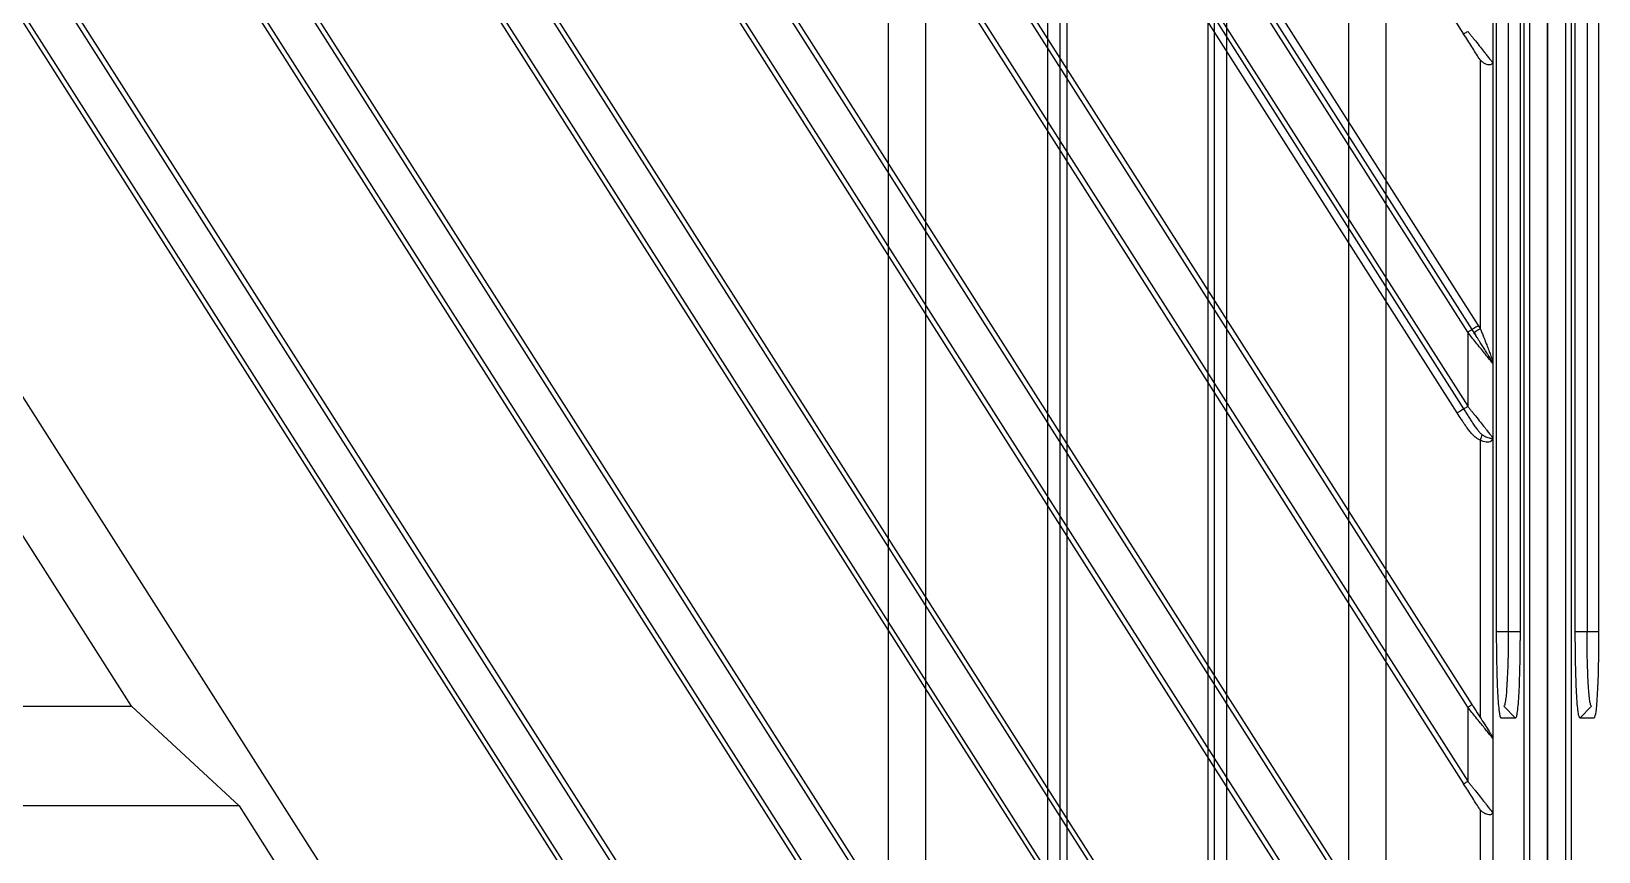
# Model space of a CAD drawing. Header units: millimetres. Extents: x 620 to 19791, y 2539 to 6969.
# Drawn here: x 17416 to 17479, y 5326 to 5358.9 of the extents above; entities that cross this region are included whole.
import ezdxf

# ---------------------------------------------------------------- set-up
doc = ezdxf.new("R2010")
doc.units = ezdxf.units.MM
doc.layers.add('02___PRT_ALL_AXES', color=7, linetype='Continuous')

# ---------------------------------------------------------------- blocks, each defined once
blk = doc.blocks.new('tugj')
at = {"color": 7, "linetype": 'Continuous', "lineweight": 25}
for p, q in [((12657.168, 5133.159), (12752.334, 4983.776)), ((12752.333, 4986.753), (12659.063, 5133.16)), ((12666.768, 5133.161), (12752.333, 4998.851)), ((12752.333, 5001.829), (12668.666, 5133.161)), ((12676.373, 5133.161), (12752.333, 5013.926)), ((12752.333, 5016.904), (12678.27, 5133.161)), ((12649.824, 5132.585), (12752.333, 4971.678)), ((12752.333, 4968.7), (12648.169, 5132.206)), ((12657.692, 5131.96), (12752.165, 4983.668)), ((12752.502, 4986.861), (12660.063, 5131.961)), ((12667.296, 5131.961), (12752.165, 4998.743)), ((12752.502, 5001.936), (12669.667, 5131.961)), ((12676.9, 5131.961), (12752.165, 5013.819)), ((12752.502, 5017.012), (12679.271, 5131.961)), ((12686.504, 5131.961), (12752.165, 5028.894)), ((12752.502, 4971.785), (12650.88, 5131.3)), ((12648.843, 5130.775), (12752.165, 4968.593)), ((12751.911, 5013.658), (12677.691, 5130.161)), ((12680.774, 5130.161), (12752.755, 5017.173)), ((12752.333, 4953.625), (12641.169, 5128.118)), ((12752.333, 4956.603), (12642.775, 5128.574)), ((12752.502, 4956.71), (12643.411, 5127.949)), ((12641.95, 5126.52), (12752.165, 4953.517)), ((12752.333, 4941.527), (12637.58, 5121.653)), ((12752.502, 4941.635), (12638.946, 5119.882)), ((12752.333, 4938.549), (12637.236, 5119.216)), ((12638.646, 5116.63), (12752.165, 4938.442)), ((12754.593, 4868.257), (12754.593, 5107.475)), ((12754.818, 5107.475), (12754.818, 4868.257)), ((12755.543, 5107.475), (12755.543, 4868.256)), ((12698.598, 5001.866), (12654.112, 5071.695)), ((12752.834, 4922.316), (12661.491, 5065.695)), ((12753.492, 5004.866), (12753.492, 5063.865)), ((12753.959, 5063.866), (12753.959, 5004.865)), ((12754.432, 5063.865), (12754.432, 5004.866)), ((12753.333, 5030.725), (12753.333, 5027.746)), ((12752.834, 5027.853), (12752.834, 5017.049)), ((12753.333, 5027.746), (12753.333, 5015.648)), ((12752.755, 5017.173), (12752.834, 5017.049)), ((12752.333, 5016.904), (12752.333, 5013.926)), ((12753.333, 5015.648), (12753.333, 5012.672)), ((12753.333, 5012.672), (12753.333, 5000.574)), ((12752.834, 5012.564), (12752.834, 5001.415)), ((12753.959, 5004.865), (12754.433, 5004.866)), ((12644.649, 5001.866), (12698.598, 5001.866)), ((12698.598, 5001.866), (12702.925, 4997.866)), ((12752.333, 5001.829), (12752.333, 4998.851)), ((12754.25, 5001.391), (12753.674, 5001.391)), ((12754.25, 5001.391), (12753.777, 5001.866)), ((12753.333, 5000.574), (12753.333, 4997.595)), ((12702.925, 4997.866), (12645.419, 4997.866)), ((12702.925, 4997.866), (12715.666, 4977.866)), ((12752.834, 4997.702), (12752.834, 4986.34)), ((12753.333, 4997.595), (12753.333, 4985.499))]:
    blk.add_line(p, q, dxfattribs=at)
at = {"color": 8, "linetype": 'Continuous', "lineweight": 25}
blk.add_line((12753.492, 5004.865), (12753.959, 5004.865), dxfattribs=at)
at = {"color": 7, "linetype": 'Continuous', "lineweight": 25, "flags": 128}
for points in [[(12752.755, 5017.173), (12752.706, 5017.141), (12752.658, 5017.111), (12752.614, 5017.083), (12752.576, 5017.059), (12752.545, 5017.039), (12752.521, 5017.024), (12752.507, 5017.015), (12752.502, 5017.012)], [(12752.165, 4998.743), (12752.168, 4998.746), (12752.177, 4998.752), (12752.193, 4998.762), (12752.214, 4998.775), (12752.239, 4998.791), (12752.269, 4998.81), (12752.3, 4998.83), (12752.333, 4998.851)]]:
    blk.add_lwpolyline(points, dxfattribs=at)
at = {"color": 7, "linetype": 'Continuous', "lineweight": 25}
for points, knots in [([(12752.165, 5028.894), (12752.165, 5028.894), (12752.174, 5028.901), (12752.233, 5028.938), (12752.284, 5028.97), (12752.333, 5029.002)], [0, 0, 0, 0, 0.5, 0.5, 1, 1, 1, 1]), ([(12752.789, 5027.914), (12752.7, 5028.054), (12752.596, 5028.217), (12752.384, 5028.55), (12752.274, 5028.722), (12752.165, 5028.894)], [0, 0, 0, 0, 0.5, 0.5, 1, 1, 1, 1]), ([(12752.333, 5029.002), (12752.36, 5028.968), (12752.412, 5028.9), (12752.491, 5028.802), (12752.567, 5028.707), (12752.686, 5028.558), (12752.836, 5028.37), (12752.981, 5028.191), (12753.072, 5028.075), (12753.13, 5027.998), (12753.185, 5027.929), (12753.243, 5027.861), (12753.29, 5027.801), (12753.317, 5027.76), (12753.329, 5027.741), (12753.332, 5027.744), (12753.333, 5027.746)], [0, 0, 0, 0, 0.063735, 0.125597, 0.185593, 0.243727, 0.410365, 0.55081, 0.614305, 0.665673, 0.725736, 0.787628, 0.868193, 0.934331, 0.969978, 1, 1, 1, 1]), ([(12752.834, 5027.853), (12752.826, 5027.862), (12752.81, 5027.882), (12752.796, 5027.903), (12752.789, 5027.914)], [0, 0, 0, 0, 0.488961, 1, 1, 1, 1]), ([(12752.834, 5027.853), (12752.847, 5027.838), (12752.873, 5027.809), (12752.917, 5027.772), (12752.985, 5027.726), (12753.077, 5027.684), (12753.172, 5027.665), (12753.239, 5027.663), (12753.287, 5027.675), (12753.317, 5027.701), (12753.33, 5027.726), (12753.332, 5027.74), (12753.333, 5027.746)], [0, 0, 0, 0, 0.071457, 0.142489, 0.212281, 0.375086, 0.529612, 0.640781, 0.748336, 0.868257, 0.941565, 1, 1, 1, 1]), ([(12752.834, 5017.049), (12752.774, 5017.011), (12752.705, 5016.967), (12752.606, 5016.904), (12752.581, 5016.888), (12752.581, 5016.888)], [0, 0, 0, 0, 0.5, 0.5, 1, 1, 1, 1]), ([(12752.834, 5017.049), (12752.857, 5016.992), (12752.9, 5016.884), (12752.96, 5016.732), (12753.012, 5016.601), (12753.055, 5016.49), (12753.11, 5016.35), (12753.174, 5016.187), (12753.236, 5016.02), (12753.281, 5015.892), (12753.305, 5015.813), (12753.319, 5015.757), (12753.325, 5015.729), (12753.328, 5015.707), (12753.33, 5015.688), (12753.332, 5015.668), (12753.332, 5015.655), (12753.333, 5015.648)], [0, 0, 0, 0, 0.11566, 0.217894, 0.306705, 0.382099, 0.444089, 0.594058, 0.721638, 0.802603, 0.880645, 0.91307, 0.942023, 0.95527, 0.969925, 0.984071, 1, 1, 1, 1]), ([(12752.502, 5017.012), (12752.502, 5017.012), (12752.485, 5017.001), (12752.42, 5016.959), (12752.373, 5016.93), (12752.333, 5016.904)], [0, 0, 0, 0, 0.5, 0.5, 1, 1, 1, 1]), ([(12753.333, 5015.648), (12753.331, 5015.649), (12753.329, 5015.651), (12753.32, 5015.662), (12753.304, 5015.683), (12753.277, 5015.721), (12753.219, 5015.796), (12753.125, 5015.91), (12752.991, 5016.079), (12752.835, 5016.273), (12752.667, 5016.482), (12752.496, 5016.696), (12752.388, 5016.833), (12752.333, 5016.904)], [0, 0, 0, 0, 0.032116, 0.064741, 0.098176, 0.153652, 0.217399, 0.342757, 0.458734, 0.592349, 0.74381, 0.867924, 1, 1, 1, 1]), ([(12753.333, 5015.648), (12753.332, 5015.65), (12753.332, 5015.657), (12753.331, 5015.664), (12753.327, 5015.678), (12753.32, 5015.696), (12753.309, 5015.721), (12753.289, 5015.759), (12753.259, 5015.809), (12753.213, 5015.886), (12753.16, 5015.974), (12753.101, 5016.067), (12753.043, 5016.159), (12752.988, 5016.247), (12752.935, 5016.331), (12752.883, 5016.412), (12752.827, 5016.501), (12752.766, 5016.596), (12752.706, 5016.69), (12752.645, 5016.786), (12752.605, 5016.85), (12752.581, 5016.888)], [0, 0, 0, 0, 0.006529, 0.019745, 0.0396, 0.065826, 0.101146, 0.135872, 0.206202, 0.271006, 0.345212, 0.423858, 0.492261, 0.554276, 0.616103, 0.673213, 0.727792, 0.802853, 0.870516, 0.922125, 1, 1, 1, 1]), ([(12752.593, 5016.908), (12752.601, 5016.884), (12752.617, 5016.836), (12752.643, 5016.791), (12752.656, 5016.769)], [0, 0, 0, 0, 0.502346, 1, 1, 1, 1]), ([(12752.165, 5013.819), (12752.165, 5013.819), (12752.174, 5013.825), (12752.233, 5013.863), (12752.284, 5013.895), (12752.333, 5013.926)], [0, 0, 0, 0, 0.5, 0.5, 1, 1, 1, 1]), ([(12752.333, 5013.926), (12752.36, 5013.892), (12752.413, 5013.824), (12752.491, 5013.725), (12752.567, 5013.63), (12752.686, 5013.482), (12752.836, 5013.295), (12752.98, 5013.117), (12753.071, 5013.001), (12753.13, 5012.923), (12753.185, 5012.854), (12753.243, 5012.786), (12753.291, 5012.726), (12753.317, 5012.685), (12753.329, 5012.667), (12753.332, 5012.671), (12753.333, 5012.672)], [0, 0, 0, 0, 0.064046, 0.126148, 0.186314, 0.244548, 0.410347, 0.550262, 0.613912, 0.665267, 0.725902, 0.788297, 0.869221, 0.935531, 0.970715, 1, 1, 1, 1]), ([(12752.165, 5013.819), (12752.165, 5013.819), (12752.137, 5013.801), (12752.044, 5013.742), (12751.978, 5013.7), (12751.911, 5013.658)], [0, 0, 0, 0, 0.5, 0.5, 1, 1, 1, 1]), ([(12752.834, 5012.564), (12752.815, 5012.572), (12752.775, 5012.589), (12752.718, 5012.622), (12752.661, 5012.662), (12752.584, 5012.725), (12752.49, 5012.82), (12752.383, 5012.949), (12752.273, 5013.101), (12752.168, 5013.257), (12752.046, 5013.447), (12751.963, 5013.576), (12751.911, 5013.658)], [0, 0, 0, 0, 0.043006, 0.088407, 0.136592, 0.187887, 0.292095, 0.413704, 0.532988, 0.681896, 0.800477, 1, 1, 1, 1]), ([(12752.165, 5013.819), (12752.196, 5013.769), (12752.259, 5013.671), (12752.353, 5013.524), (12752.446, 5013.379), (12752.543, 5013.23), (12752.641, 5013.087), (12752.737, 5012.958), (12752.825, 5012.853), (12752.888, 5012.802), (12752.917, 5012.779)], [0, 0, 0, 0, 0.1344025, 0.2682682, 0.4012917, 0.5317391, 0.6788966, 0.8054533, 0.9122332, 1, 1, 1, 1]), ([(12752.834, 5012.564), (12752.849, 5012.603), (12752.865, 5012.645), (12752.894, 5012.72), (12752.907, 5012.754), (12752.917, 5012.779)], [0, 0, 0, 0, 0.5, 0.5, 1, 1, 1, 1]), ([(12753.333, 5012.672), (12753.332, 5012.665), (12753.331, 5012.651), (12753.329, 5012.627), (12753.325, 5012.606), (12753.317, 5012.587), (12753.305, 5012.562), (12753.286, 5012.54), (12753.254, 5012.512), (12753.19, 5012.484), (12753.079, 5012.477), (12752.954, 5012.502), (12752.874, 5012.543), (12752.834, 5012.564)], [0, 0, 0, 0, 0.035927, 0.071734, 0.107039, 0.145097, 0.232603, 0.282494, 0.336141, 0.511059, 0.674257, 0.834237, 1, 1, 1, 1]), ([(12752.917, 5012.779), (12752.938, 5012.766), (12752.984, 5012.735), (12753.062, 5012.697), (12753.149, 5012.663), (12753.22, 5012.644), (12753.27, 5012.637), (12753.3, 5012.638), (12753.319, 5012.644), (12753.328, 5012.653), (12753.332, 5012.662), (12753.332, 5012.67), (12753.333, 5012.672)], [0, 0, 0, 0, 0.0991092, 0.2213116, 0.3671621, 0.5388047, 0.6495463, 0.7568446, 0.8482113, 0.9276011, 0.9776808, 1, 1, 1, 1]), ([(12753.674, 5001.391), (12753.671, 5001.392), (12753.664, 5001.394), (12753.654, 5001.411), (12753.644, 5001.437), (12753.634, 5001.475), (12753.624, 5001.522), (12753.615, 5001.581), (12753.597, 5001.708), (12753.573, 5001.953), (12753.544, 5002.392), (12753.521, 5002.928), (12753.507, 5003.44), (12753.499, 5003.87), (12753.495, 5004.197), (12753.492, 5004.53), (12753.492, 5004.754), (12753.492, 5004.866)], [0, 0, 0, 0, 0.035358, 0.070498, 0.105528, 0.140558, 0.175698, 0.211056, 0.24674, 0.374246, 0.500012, 0.625689, 0.753275, 0.815428, 0.876876, 0.938204, 1, 1, 1, 1]), ([(12753.959, 5004.865), (12753.959, 5004.805), (12753.959, 5004.686), (12753.958, 5004.509), (12753.957, 5004.336), (12753.956, 5004.168), (12753.953, 5004.006), (12753.95, 5003.849), (12753.943, 5003.559), (12753.928, 5003.139), (12753.903, 5002.677), (12753.876, 5002.322), (12753.855, 5002.137), (12753.838, 5002.031), (12753.824, 5001.959), (12753.802, 5001.884), (12753.786, 5001.872), (12753.777, 5001.866)], [0, 0, 0, 0, 0.038339, 0.076021, 0.113044, 0.14941, 0.185119, 0.220172, 0.254569, 0.383248, 0.522926, 0.640263, 0.751546, 0.778437, 0.828823, 0.902685, 1, 1, 1, 1]), ([(12754.432, 5004.866), (12754.432, 5004.801), (12754.432, 5004.673), (12754.431, 5004.482), (12754.43, 5004.292), (12754.428, 5004.104), (12754.426, 5003.918), (12754.422, 5003.734), (12754.416, 5003.397), (12754.403, 5002.928), (12754.38, 5002.392), (12754.352, 5001.953), (12754.325, 5001.686), (12754.302, 5001.533), (12754.285, 5001.451), (12754.268, 5001.401), (12754.256, 5001.394), (12754.25, 5001.391)], [0, 0, 0, 0, 0.035388, 0.070548, 0.10559, 0.140623, 0.175758, 0.211102, 0.246762, 0.374198, 0.499979, 0.625634, 0.753213, 0.8154, 0.87687, 0.938207, 1, 1, 1, 1]), ([(12752.333, 5001.829), (12752.373, 5001.854), (12752.42, 5001.884), (12752.485, 5001.926), (12752.502, 5001.936), (12752.502, 5001.936)], [0, 0, 0, 0, 0.5, 0.5, 1, 1, 1, 1]), ([(12752.502, 5001.936), (12752.642, 5001.716), (12752.783, 5001.494), (12752.982, 5001.182), (12753.047, 5001.081), (12753.164, 5000.897), (12753.218, 5000.812), (12753.255, 5000.754)], [0, 0, 0, 0, 0.5, 0.5, 0.75, 0.75, 1, 1, 1, 1]), ([(12753.333, 5000.574), (12753.331, 5000.575), (12753.329, 5000.577), (12753.32, 5000.588), (12753.304, 5000.608), (12753.277, 5000.646), (12753.219, 5000.721), (12753.124, 5000.836), (12752.991, 5001.004), (12752.835, 5001.198), (12752.667, 5001.407), (12752.496, 5001.621), (12752.388, 5001.758), (12752.333, 5001.829)], [0, 0, 0, 0, 0.032191, 0.064844, 0.098261, 0.153741, 0.217548, 0.343039, 0.459028, 0.592472, 0.743815, 0.867899, 1, 1, 1, 1]), ([(12753.255, 5000.754), (12753.266, 5000.736), (12753.288, 5000.701), (12753.309, 5000.662), (12753.32, 5000.633), (12753.327, 5000.61), (12753.331, 5000.59), (12753.332, 5000.579), (12753.333, 5000.574)], [0, 0, 0, 0, 0.2724, 0.541947, 0.67582, 0.788695, 0.917893, 1, 1, 1, 1]), ([(12752.333, 4998.851), (12752.36, 4998.817), (12752.412, 4998.749), (12752.491, 4998.651), (12752.567, 4998.556), (12752.686, 4998.407), (12752.836, 4998.22), (12752.981, 4998.04), (12753.072, 4997.925), (12753.13, 4997.847), (12753.185, 4997.778), (12753.243, 4997.71), (12753.29, 4997.65), (12753.317, 4997.609), (12753.329, 4997.591), (12753.332, 4997.594), (12753.333, 4997.595)], [0, 0, 0, 0, 0.063732, 0.125593, 0.185588, 0.243722, 0.410367, 0.550817, 0.614312, 0.665681, 0.725741, 0.78763, 0.868193, 0.934331, 0.96998, 1, 1, 1, 1]), ([(12752.789, 4997.763), (12752.7, 4997.903), (12752.596, 4998.066), (12752.384, 4998.399), (12752.274, 4998.572), (12752.165, 4998.743)], [0, 0, 0, 0, 0.5, 0.5, 1, 1, 1, 1]), ([(12752.834, 4997.702), (12752.826, 4997.711), (12752.81, 4997.731), (12752.796, 4997.752), (12752.789, 4997.763)], [0, 0, 0, 0, 0.488961, 1, 1, 1, 1]), ([(12752.834, 4997.702), (12752.847, 4997.687), (12752.873, 4997.659), (12752.917, 4997.622), (12752.985, 4997.575), (12753.077, 4997.533), (12753.172, 4997.514), (12753.239, 4997.513), (12753.287, 4997.524), (12753.317, 4997.55), (12753.33, 4997.575), (12753.332, 4997.589), (12753.333, 4997.595)], [0, 0, 0, 0, 0.071456, 0.142488, 0.212282, 0.375119, 0.529622, 0.640802, 0.748363, 0.86828, 0.941579, 1, 1, 1, 1])]:
    blk.add_open_spline(points, degree=3, knots=knots, dxfattribs=at)
blk.add_open_spline([(12752.581, 5016.888), (12752.555, 5016.929), (12752.528, 5016.97), (12752.502, 5017.012)], degree=3, dxfattribs=at)
blk = doc.blocks.new('*U204')
blk.add_blockref('tugj', (-12530.543, -4991.113))
blk = doc.blocks.new('*U205')
at = {"color": 0, "linetype": 'ByBlock', "lineweight": -2, "transparency": 16777216}
blk.add_blockref('*U204', (0, 1350), dxfattribs=at)
blk = doc.blocks.new('tgd')
at = {"color": 7, "linetype": 'Continuous', "lineweight": 25}
for p, q in [((18142.478, 4763.247), (18142.478, 5002.465)), ((18142.478, 5002.465), (18142.478, 4763.246)), ((18143.203, 4763.247), (18143.203, 5002.465)), ((18143.428, 5002.465), (18143.428, 4763.247)), ((18143.588, 4899.856), (18143.588, 4958.856)), ((18144.062, 4958.856), (18144.062, 4899.856)), ((18144.529, 4958.855), (18144.529, 4899.856)), ((18143.588, 4899.856), (18144.062, 4899.856)), ((18144.244, 4896.856), (18143.77, 4896.381)), ((18144.347, 4896.381), (18143.77, 4896.381))]:
    blk.add_line(p, q, dxfattribs=at)
at = {"color": 8, "linetype": 'Continuous', "lineweight": 25}
blk.add_line((18144.062, 4899.856), (18144.529, 4899.856), dxfattribs=at)
at = {"color": 7, "linetype": 'Continuous', "lineweight": 25}
for points, knots in [([(18143.77, 4896.381), (18143.747, 4896.434), (18143.699, 4896.539), (18143.638, 4897.337), (18143.596, 4898.498), (18143.591, 4899.407), (18143.588, 4899.856)], [0, 0, 0, 0, 0.2466061, 0.4999773, 0.753355, 1, 1, 1, 1]), ([(18144.244, 4896.856), (18144.227, 4896.876), (18144.206, 4896.901), (18144.182, 4897.025), (18144.154, 4897.199), (18144.124, 4897.543), (18144.092, 4898.134), (18144.073, 4898.675), (18144.062, 4899.251), (18144.062, 4899.65), (18144.062, 4899.856)], [0, 0, 0, 0, 0.172798, 0.2239499, 0.2514483, 0.4787603, 0.6178008, 0.7458717, 0.8690078, 1, 1, 1, 1]), ([(18144.529, 4899.856), (18144.526, 4899.407), (18144.52, 4898.498), (18144.479, 4897.337), (18144.418, 4896.539), (18144.37, 4896.434), (18144.347, 4896.381)], [0, 0, 0, 0, 0.246584, 0.499952, 0.753353, 1, 1, 1, 1])]:
    blk.add_open_spline(points, degree=3, knots=knots, dxfattribs=at)
blk = doc.blocks.new('*U206')
blk.add_blockref('tgd', (-18292.478, -4886.103))
blk = doc.blocks.new('*U207')
at = {"color": 0, "linetype": 'ByBlock', "lineweight": -2, "transparency": 16777216}
blk.add_blockref('*U206', (0, 1350), dxfattribs=at)
blk = doc.blocks.new('rygj')
at = {"color": 114, "linetype": 'Continuous', "true_color": 0x139b48}
for p, q in [((4442.055, 3171.646), (5101.055, 3171.646)), ((4442.055, 3170.146), (5101.055, 3170.146)), ((4495.013, 3165.246), (5068.697, 3165.246)), ((4495.398, 3164.746), (5068.312, 3164.746)), ((4495.013, 3158.046), (5068.697, 3158.046)), ((4495.398, 3158.546), (5068.312, 3158.546)), ((4442.055, 3153.146), (5101.055, 3153.146)), ((4442.055, 3151.646), (5101.055, 3151.646))]:
    blk.add_line(p, q, dxfattribs=at)
at = {"layer": '02___PRT_ALL_AXES', "color": 114, "linetype": 'Continuous', "true_color": 0x139b48}
for p, q in [((5068.145, 3164.485), (4464.566, 3164.485)), ((5068.145, 3158.807), (4464.566, 3158.807))]:
    blk.add_line(p, q, dxfattribs=at)
blk = doc.blocks.new('ryfh')
at = {"rotation": 90}
blk.add_blockref('rygj', (11445.273, 369.859), dxfattribs=at)

msp = doc.modelspace()

# ---------------------------------------------------------------- block references
for name, p in [('*U205', (17251.96016, 3971.06063)), ('*U207', (17626.96016, 3971.06063)), ('ryfh', (9176.83352, -0.35097))]:
    msp.add_blockref(name, p)

doc.saveas('drawing.dxf')
